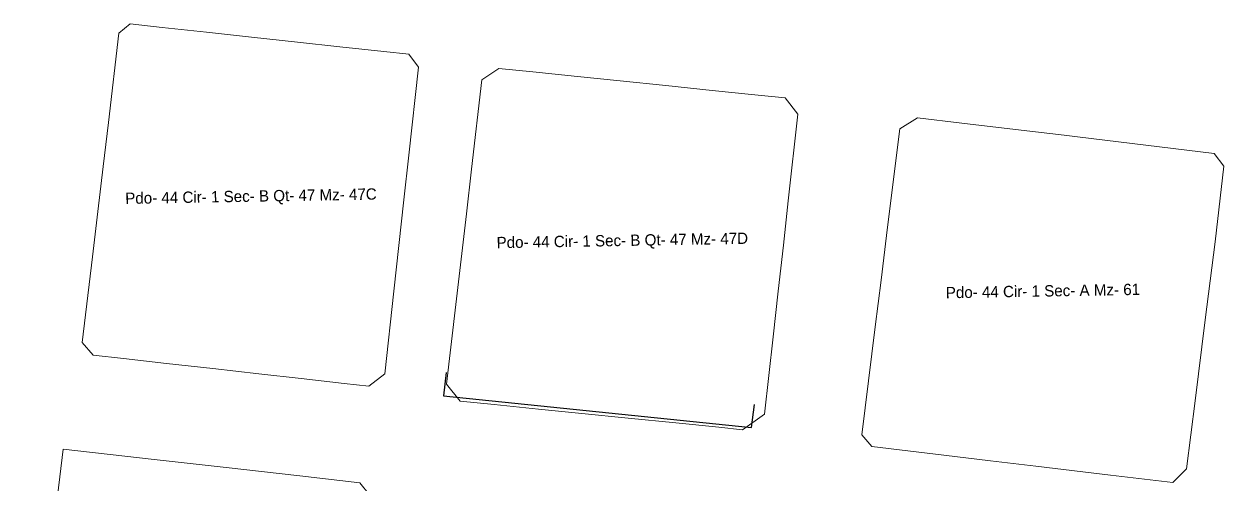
# Model space of a CAD drawing. Header units: metres. Extents: x 4600629 to 4600959, y 6152644 to 6152986.
# Drawn here: x 4600641.1 to 4600959.1, y 6152864 to 6152986.2 of the extents above; entities that cross this region are included whole.
import ezdxf
from ezdxf.enums import TextEntityAlignment as Align

# ---------------------------------------------------------------- set-up
doc = ezdxf.new("R2010")
doc.units = ezdxf.units.M
doc.linetypes.add('DUPLAN', pattern=[0])
doc.layers.add('M-ANTECEDENTE', color=251, linetype='Continuous', lineweight=15, plot=False)
doc.layers.add('M-LINDEROS', color=2, linetype='Continuous')

# ---------------------------------------------------------------- blocks, each defined once
blk = doc.blocks.new('Antecedente')
at = {"layer": 'M-ANTECEDENTE', "color": 115}
for points in [[(39.86, 309.75, 0), (36.86, 307.29, 0), (34.06, 283.64, 0), (32.68, 272.02, 0), (31.25, 260.01, 0), (29.82, 248.04, 0), (27.12, 225.3, 0), (29.98, 222, 0), (38.07, 221.09, 0), (49.44, 219.8, 0), (61.7, 218.41, 0), (73.96, 217.03, 0), (85.13, 215.77, 0), (96.54, 214.48, 0), (103.12, 213.73, 0), (107.33, 217.05, 0), (109.74, 238.94, 0), (111.06, 251, 0), (112.39, 263.12, 0), (113.7, 274.98, 0), (116.25, 298.28, 0), (113.7, 301.75, 0), (107.06, 302.47, 0), (95.42, 303.73, 0), (84.2, 304.95, 0), (72.02, 306.26, 0), (60.08, 307.56, 0), (48.34, 308.83, 0), (39.86, 309.75, 0)], [(137.53, 297.96, 0), (133.07, 294.93, 0), (130.32, 271.29, 0), (128.93, 259.39, 0), (127.55, 247.46, 0), (126.15, 235.4, 0), (123.69, 214.29, 0), (127.26, 209.78, 0), (136.26, 208.87, 0), (148.04, 207.68, 0), (159.56, 206.52, 0), (171.83, 205.28, 0), (184.48, 204, 0), (195.88, 202.85, 0), (202.14, 202.21, 0), (207.99, 206.31, 0), (210.26, 226.81, 0), (211.61, 238.96, 0), (212.95, 251.14, 0), (214.25, 262.87, 0), (216.79, 285.82, 0), (213.42, 290.17, 0), (205.39, 291, 0), (194.09, 292.16, 0), (181.76, 293.43, 0), (169.73, 294.66, 0), (158.42, 295.82, 0), (146.52, 297.04, 0), (137.53, 297.96, 0)], [(260.27, 283.48, 0), (248.5, 284.88, 0), (243.78, 281.96, 0), (241.69, 265.06, 0), (240.29, 253.65, 0), (238.84, 241.88, 0), (237.31, 229.49, 0), (233.78, 200.83, 0), (236.41, 197.75, 0), (255.52, 195.46, 0), (267.86, 193.98, 0), (279.85, 192.55, 0), (299.62, 190.18, 0), (316.18, 188.19, 0), (319.82, 191.85, 0), (322.08, 209.85, 0), (324.79, 231.38, 0), (327.37, 252.04, 0), (329.74, 272.05, 0), (327.11, 275.4, 0), (290.87, 279.84, 0), (287.4, 280.24, 0), (275.98, 281.58, 0), (260.27, 283.48, 0)], [(22.08, 197.09, 0), (16.88, 153.89, 0), (14.38, 133.11, 0), (11.68, 110.73, 0), (35.99, 108.21, 0), (55.11, 106.21, 0), (74.45, 104.21, 0), (90.32, 102.55, 0), (93.52, 105.1, 0), (95.81, 124, 0), (98.32, 144.58, 0), (103.22, 184.95, 0), (100.7, 188.18, 0), (84.76, 189.99, 0), (65.27, 192.19, 0), (46.14, 194.36, 0), (22.08, 197.09, 0)]]:
    blk.add_polyline3d(points, close=True, dxfattribs=at)
for s, p in [('Pdo- 44 Cir- 1 Sec- B Qt- 47 Mz- 47C', (71.88, 261.73)), ('Pdo- 44 Cir- 1 Sec- B Qt- 47 Mz- 47D', (170.31, 250)), ('Pdo- 44 Cir- 1 Sec- A Mz- 61', (281.79, 236.6))]:
    blk.add_text(s, height=3, rotation=1, dxfattribs=at).set_placement(p, align=Align.BOTTOM_CENTER)

msp = doc.modelspace()

# ---------------------------------------------------------------- linework, layer by layer
at = {"layer": 'M-LINDEROS'}
msp.add_lwpolyline([(4600752.98, 6152893.82), (4600752.22, 6152887.65), (4600833.94, 6152879.19), (4600834.7, 6152885.36)], dxfattribs=at)

# ---------------------------------------------------------------- block references
at = {"layer": 'M-ANTECEDENTE', "linetype": 'DUPLAN'}
msp.add_blockref('Antecedente', (4600629.39, 6152676.42), dxfattribs=at)

doc.saveas('drawing.dxf')
